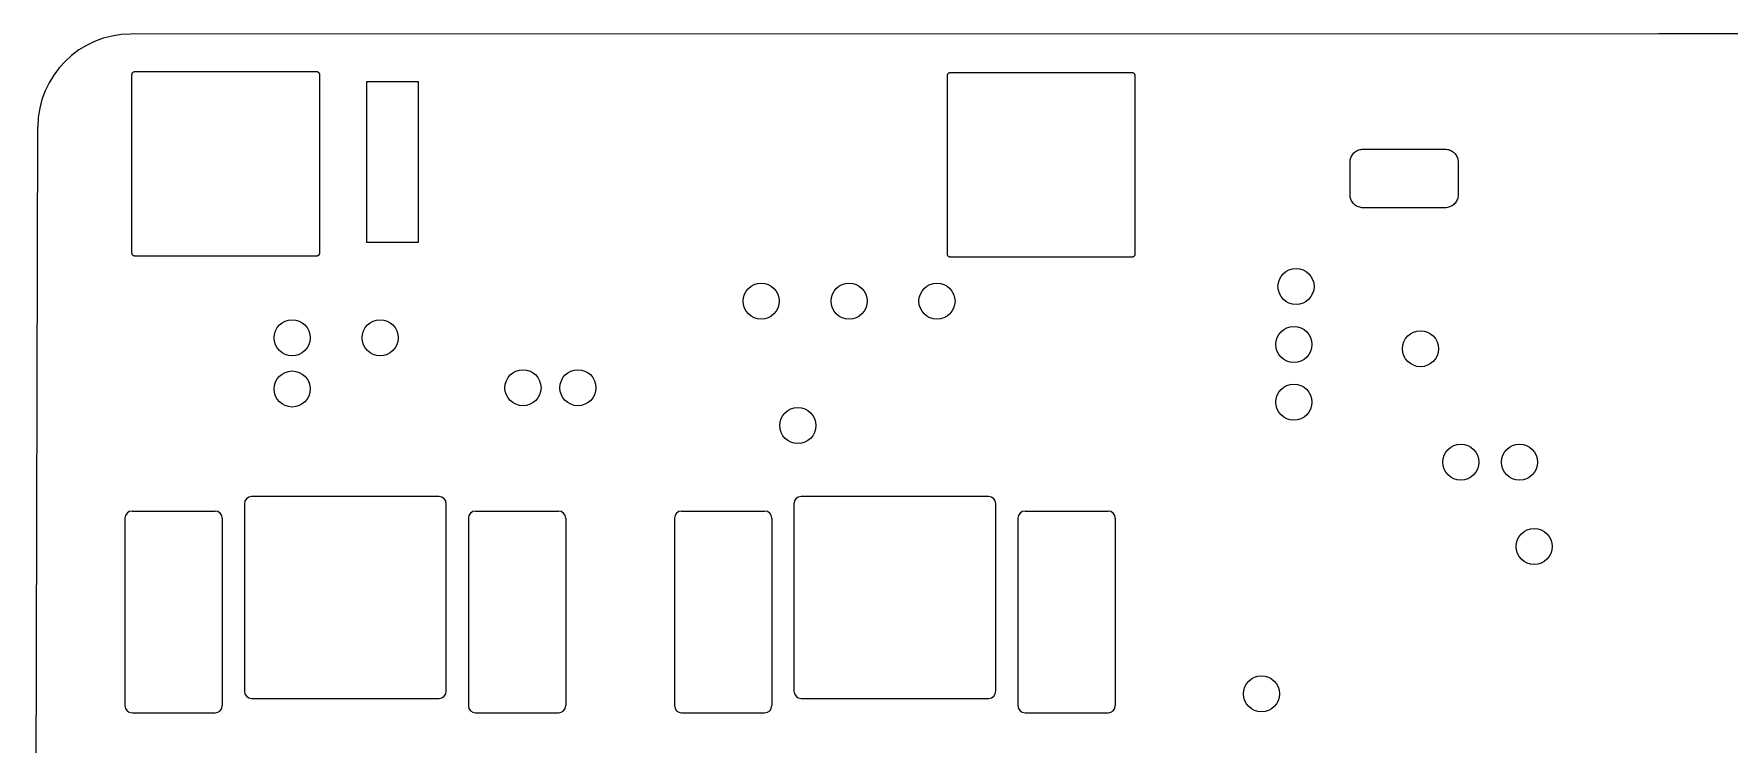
# Model space of a CAD drawing. Header units: millimetres. Extents: x 38 to 220, y -168 to -40.
# Drawn here: x 37.8 to 155.3, y -89.7 to -40.4 of the extents above; entities that cross this region are included whole.
import ezdxf

# ---------------------------------------------------------------- set-up
doc = ezdxf.new("R2010")
doc.units = ezdxf.units.MM
for name, color, linetype, true_color in [('B.Cu', 153, 'CONTINUOUS', 0x4d7fc4), ('Edge.Cuts', 254, 'CONTINUOUS', 0xd0d2cd), ('F.Cu', 13, 'CONTINUOUS', 0xc83434)]:
    doc.layers.add(name, color=color, linetype=linetype, true_color=true_color)

msp = doc.modelspace()

# ---------------------------------------------------------------- linework, layer by layer
at = {"layer": 'B.Cu', "linetype": 'CONTINUOUS'}
for p, q in [((150.420551, -40.386), (44.471212, -40.402624)), ((213.9025, -40.386), (150.420551, -40.386)), ((44.554, -43.203), (44.554761, -43.185569)), ((44.554, -55.603), (44.554, -43.203)), ((44.554761, -43.185569), (44.557038, -43.16827)), ((44.557038, -43.16827), (44.560815, -43.151236)), ((44.560815, -43.151236), (44.566061, -43.134596)), ((44.566061, -43.134596), (44.572738, -43.118476)), ((44.572738, -43.118476), (44.580795, -43.103)), ((44.580795, -43.103), (44.59017, -43.088285)), ((44.59017, -43.088285), (44.600791, -43.074442)), ((44.600791, -43.074442), (44.612579, -43.061579)), ((44.612579, -43.061579), (44.625442, -43.049791)), ((44.625442, -43.049791), (44.639285, -43.03917)), ((44.639285, -43.03917), (44.654, -43.029795)), ((44.654, -43.029795), (44.669476, -43.021738)), ((44.669476, -43.021738), (44.685596, -43.015061)), ((44.685596, -43.015061), (44.702236, -43.009815)), ((44.702236, -43.009815), (44.71927, -43.006038)), ((44.71927, -43.006038), (44.736569, -43.003761)), ((44.736569, -43.003761), (44.754, -43.003)), ((44.754, -43.003), (57.354, -43.003)), ((57.354, -43.003), (57.371431, -43.003761)), ((57.371431, -43.003761), (57.38873, -43.006038)), ((57.38873, -43.006038), (57.405764, -43.009815)), ((57.405764, -43.009815), (57.422404, -43.015061)), ((57.422404, -43.015061), (57.438524, -43.021738)), ((57.438524, -43.021738), (57.454, -43.029795)), ((57.454, -43.029795), (57.468715, -43.03917)), ((57.468715, -43.03917), (57.482558, -43.049791)), ((57.482558, -43.049791), (57.495421, -43.061579)), ((57.495421, -43.061579), (57.507209, -43.074442)), ((57.507209, -43.074442), (57.51783, -43.088285)), ((57.51783, -43.088285), (57.527205, -43.103)), ((57.527205, -43.103), (57.535262, -43.118476)), ((57.535262, -43.118476), (57.541939, -43.134596)), ((57.541939, -43.134596), (57.547185, -43.151236)), ((57.547185, -43.151236), (57.550962, -43.16827)), ((57.550962, -43.16827), (57.553239, -43.185569)), ((57.553239, -43.185569), (57.554, -43.203)), ((57.554, -43.203), (57.554, -55.603)), ((101.0885, -43.272774), (101.089261, -43.255369)), ((101.0885, -55.672774), (101.0885, -43.272774)), ((101.089261, -43.255369), (101.091538, -43.23807)), ((101.091538, -43.23807), (101.095315, -43.221036)), ((101.095315, -43.221036), (101.100561, -43.204396)), ((101.100561, -43.204396), (101.107238, -43.188276)), ((101.107238, -43.188276), (101.115295, -43.1728)), ((101.115295, -43.1728), (101.12467, -43.158085)), ((101.12467, -43.158085), (101.135291, -43.144242)), ((101.135291, -43.144242), (101.147079, -43.131379)), ((101.147079, -43.131379), (101.159942, -43.119591)), ((101.159942, -43.119591), (101.173785, -43.10897)), ((101.173785, -43.10897), (101.1885, -43.099595)), ((101.1885, -43.099595), (101.203976, -43.091538)), ((101.203976, -43.091538), (101.220096, -43.084861)), ((101.220096, -43.084861), (101.236736, -43.079615)), ((101.236736, -43.079615), (101.25377, -43.075838)), ((101.25377, -43.075838), (101.271069, -43.073561)), ((101.271069, -43.073561), (101.2885, -43.0728)), ((101.2885, -43.0728), (101.2885, -43.072774)), ((101.2885, -43.072774), (113.8885, -43.072774)), ((113.8885, -43.072774), (113.905908, -43.073533)), ((113.905908, -43.073533), (113.923209, -43.075808)), ((113.923209, -43.075808), (113.940245, -43.079583)), ((113.940245, -43.079583), (113.956888, -43.084828)), ((113.956888, -43.084828), (113.973011, -43.091504)), ((113.973011, -43.091504), (113.98849, -43.099559)), ((113.98849, -43.099559), (114.003209, -43.108933)), ((114.003209, -43.108933), (114.017054, -43.119554)), ((114.017054, -43.119554), (114.029921, -43.131342)), ((114.029921, -43.131342), (114.041712, -43.144206)), ((114.041712, -43.144206), (114.052337, -43.158048)), ((114.052337, -43.158048), (114.061715, -43.172764)), ((114.061715, -43.172764), (114.069774, -43.188242)), ((114.069774, -43.188242), (114.076454, -43.204363)), ((114.076454, -43.204363), (114.081704, -43.221004)), ((114.081704, -43.221004), (114.085483, -43.23804)), ((114.085483, -43.23804), (114.087763, -43.255341)), ((114.087763, -43.255341), (114.088526, -43.272774)), ((114.088526, -43.272774), (114.0885, -43.272774)), ((114.0885, -43.272774), (114.0885, -55.672774)), ((60.833, -43.688), (64.389, -43.688)), ((60.833, -54.864), (60.833, -43.688)), ((64.389, -43.688), (64.389, -54.864)), ((37.7535, -161.024), (38.024213, -46.849749)), ((129.003, -49.287), (129.006425, -49.20856)), ((129.003, -51.551), (129.003, -49.287)), ((129.006425, -49.20856), (129.016673, -49.130717)), ((129.016673, -49.130717), (129.033667, -49.054063)), ((129.033667, -49.054063), (129.057277, -48.979182)), ((129.057277, -48.979182), (129.087323, -48.906644)), ((129.087323, -48.906644), (129.123577, -48.837)), ((129.123577, -48.837), (129.165763, -48.770781)), ((129.165763, -48.770781), (129.21356, -48.708491)), ((129.21356, -48.708491), (129.266604, -48.650604)), ((129.266604, -48.650604), (129.324491, -48.59756)), ((129.324491, -48.59756), (129.386781, -48.549763)), ((129.386781, -48.549763), (129.453, -48.507577)), ((129.453, -48.507577), (129.522644, -48.471323)), ((129.522644, -48.471323), (129.595182, -48.441277)), ((129.595182, -48.441277), (129.670063, -48.417667)), ((129.670063, -48.417667), (129.746717, -48.400673)), ((129.746717, -48.400673), (129.82456, -48.390425)), ((129.82456, -48.390425), (129.903, -48.387)), ((129.903, -48.387), (135.596, -48.387)), ((135.596, -48.387), (135.67444, -48.390425)), ((135.67444, -48.390425), (135.752283, -48.400673)), ((135.752283, -48.400673), (135.828937, -48.417667)), ((135.828937, -48.417667), (135.903818, -48.441277)), ((135.903818, -48.441277), (135.976356, -48.471323)), ((135.976356, -48.471323), (136.046, -48.507577)), ((136.046, -48.507577), (136.112219, -48.549763)), ((136.112219, -48.549763), (136.174509, -48.59756)), ((136.174509, -48.59756), (136.232396, -48.650604)), ((136.232396, -48.650604), (136.28544, -48.708491)), ((136.28544, -48.708491), (136.333237, -48.770781)), ((136.333237, -48.770781), (136.375423, -48.837)), ((136.375423, -48.837), (136.411677, -48.906644)), ((136.411677, -48.906644), (136.441723, -48.979182)), ((136.441723, -48.979182), (136.465333, -49.054063)), ((136.465333, -49.054063), (136.482327, -49.130717)), ((136.482327, -49.130717), (136.492575, -49.20856)), ((136.492575, -49.20856), (136.496, -49.287)), ((136.496, -49.287), (136.496, -51.551)), ((129.006425, -51.62944), (129.003, -51.551)), ((129.016673, -51.707283), (129.006425, -51.62944)), ((129.033667, -51.783937), (129.016673, -51.707283)), ((136.482327, -51.707283), (136.465333, -51.783937)), ((136.492575, -51.62944), (136.482327, -51.707283)), ((136.496, -51.551), (136.492575, -51.62944)), ((129.057277, -51.858818), (129.033667, -51.783937)), ((129.087323, -51.931356), (129.057277, -51.858818)), ((129.123577, -52.001), (129.087323, -51.931356)), ((129.165763, -52.067219), (129.123577, -52.001)), ((129.21356, -52.129509), (129.165763, -52.067219)), ((129.266604, -52.187396), (129.21356, -52.129509)), ((129.324491, -52.24044), (129.266604, -52.187396)), ((129.386781, -52.288237), (129.324491, -52.24044)), ((129.453, -52.330423), (129.386781, -52.288237)), ((129.522644, -52.366677), (129.453, -52.330423)), ((129.595182, -52.396723), (129.522644, -52.366677)), ((129.670063, -52.420333), (129.595182, -52.396723)), ((129.746717, -52.437327), (129.670063, -52.420333)), ((129.82456, -52.447575), (129.746717, -52.437327)), ((129.903, -52.451), (129.82456, -52.447575)), ((135.596, -52.451), (129.903, -52.451)), ((135.67444, -52.447575), (135.596, -52.451)), ((135.752283, -52.437327), (135.67444, -52.447575)), ((135.828937, -52.420333), (135.752283, -52.437327)), ((135.903818, -52.396723), (135.828937, -52.420333)), ((135.976356, -52.366677), (135.903818, -52.396723)), ((136.046, -52.330423), (135.976356, -52.366677)), ((136.112219, -52.288237), (136.046, -52.330423)), ((136.174509, -52.24044), (136.112219, -52.288237)), ((136.232396, -52.187396), (136.174509, -52.24044)), ((136.28544, -52.129509), (136.232396, -52.187396)), ((136.333237, -52.067219), (136.28544, -52.129509)), ((136.375423, -52.001), (136.333237, -52.067219)), ((136.411677, -51.931356), (136.375423, -52.001)), ((136.441723, -51.858818), (136.411677, -51.931356)), ((136.465333, -51.783937), (136.441723, -51.858818)), ((64.389, -54.864), (60.833, -54.864)), ((44.554761, -55.620431), (44.554, -55.603)), ((44.557038, -55.63773), (44.554761, -55.620431)), ((44.560815, -55.654764), (44.557038, -55.63773)), ((44.566061, -55.671404), (44.560815, -55.654764)), ((44.572738, -55.687524), (44.566061, -55.671404)), ((44.580795, -55.703), (44.572738, -55.687524)), ((44.59017, -55.717715), (44.580795, -55.703)), ((44.600791, -55.731558), (44.59017, -55.717715)), ((44.612579, -55.744421), (44.600791, -55.731558)), ((44.625442, -55.756209), (44.612579, -55.744421)), ((44.639285, -55.76683), (44.625442, -55.756209)), ((44.654, -55.776205), (44.639285, -55.76683)), ((44.669476, -55.784262), (44.654, -55.776205)), ((44.685596, -55.790939), (44.669476, -55.784262)), ((44.702236, -55.796185), (44.685596, -55.790939)), ((44.71927, -55.799962), (44.702236, -55.796185)), ((44.736569, -55.802239), (44.71927, -55.799962)), ((44.754, -55.803), (44.736569, -55.802239)), ((57.354, -55.803), (44.754, -55.803)), ((57.371431, -55.802239), (57.354, -55.803)), ((57.38873, -55.799962), (57.371431, -55.802239)), ((57.405764, -55.796185), (57.38873, -55.799962)), ((57.422404, -55.790939), (57.405764, -55.796185)), ((57.438524, -55.784262), (57.422404, -55.790939)), ((57.454, -55.776205), (57.438524, -55.784262)), ((57.468715, -55.76683), (57.454, -55.776205)), ((57.482558, -55.756209), (57.468715, -55.76683)), ((57.495421, -55.744421), (57.482558, -55.756209)), ((57.507209, -55.731558), (57.495421, -55.744421)), ((57.51783, -55.717715), (57.507209, -55.731558)), ((57.527205, -55.703), (57.51783, -55.717715)), ((57.535262, -55.687524), (57.527205, -55.703)), ((57.541939, -55.671404), (57.535262, -55.687524)), ((57.547185, -55.654764), (57.541939, -55.671404)), ((57.550962, -55.63773), (57.547185, -55.654764)), ((57.553239, -55.620431), (57.550962, -55.63773)), ((57.554, -55.603), (57.553239, -55.620431)), ((101.088526, -55.672774), (101.0885, -55.672774)), ((101.089285, -55.690203), (101.088526, -55.672774)), ((101.09156, -55.7075), (101.089285, -55.690203)), ((101.095333, -55.724532), (101.09156, -55.7075)), ((101.100577, -55.741171), (101.095333, -55.724532)), ((101.107251, -55.757289), (101.100577, -55.741171)), ((101.115304, -55.772764), (101.107251, -55.757289)), ((101.124676, -55.787479), (101.115304, -55.772764)), ((101.135294, -55.801321), (101.124676, -55.787479)), ((101.147079, -55.814185), (101.135294, -55.801321)), ((101.159939, -55.825972), (101.147079, -55.814185)), ((101.173778, -55.836594), (101.159939, -55.825972)), ((101.18849, -55.84597), (101.173778, -55.836594)), ((101.203964, -55.854027), (101.18849, -55.84597)), ((101.22008, -55.860705), (101.203964, -55.854027)), ((101.236718, -55.865953), (101.22008, -55.860705)), ((101.253749, -55.869731), (101.236718, -55.865953)), ((101.271045, -55.872011), (101.253749, -55.869731)), ((101.288474, -55.872774), (101.271045, -55.872011)), ((101.2885, -55.872774), (101.288474, -55.872774)), ((113.8885, -55.872774), (101.2885, -55.872774)), ((113.905931, -55.872039), (113.8885, -55.8728)), ((113.8885, -55.8728), (113.8885, -55.872774)), ((113.92323, -55.869762), (113.905931, -55.872039)), ((113.940264, -55.865985), (113.92323, -55.869762)), ((113.956904, -55.860739), (113.940264, -55.865985)), ((113.973024, -55.854062), (113.956904, -55.860739)), ((113.9885, -55.846005), (113.973024, -55.854062)), ((114.003215, -55.83663), (113.9885, -55.846005)), ((114.017058, -55.826009), (114.003215, -55.83663)), ((114.029921, -55.814221), (114.017058, -55.826009)), ((114.041709, -55.801358), (114.029921, -55.814221)), ((114.05233, -55.787515), (114.041709, -55.801358)), ((114.061705, -55.7728), (114.05233, -55.787515)), ((114.069762, -55.757324), (114.061705, -55.7728)), ((114.076439, -55.741204), (114.069762, -55.757324)), ((114.081685, -55.724564), (114.076439, -55.741204)), ((114.085462, -55.70753), (114.081685, -55.724564)), ((114.087739, -55.690231), (114.085462, -55.70753)), ((114.0885, -55.6728), (114.087739, -55.690231)), ((114.0885, -55.672774), (114.0885, -55.6728)), ((65.8435, -72.49), (52.8435, -72.49)), ((103.9435, -72.49), (90.9435, -72.49)), ((44.06225, -73.990001), (44.06225, -86.990001)), ((44.56225, -73.490001), (50.31225, -73.490001)), ((50.81225, -73.990001), (50.81225, -86.990001)), ((52.3435, -72.99), (52.3435, -85.99)), ((66.3435, -85.99), (66.3435, -72.99)), ((67.87475, -73.990001), (67.87475, -86.990001)), ((68.37475, -73.490001), (74.123539, -73.490001)), ((74.623539, -73.990001), (74.62475, -86.990001)), ((82.16225, -73.990001), (82.16225, -86.990001)), ((82.66225, -73.490001), (88.41225, -73.490001)), ((88.91225, -73.990001), (88.91225, -86.990001)), ((90.4435, -72.99), (90.4435, -85.99)), ((104.4435, -85.99), (104.4435, -72.99)), ((105.97475, -73.990001), (105.97475, -86.990001)), ((106.47475, -73.490001), (112.223539, -73.490001)), ((112.723539, -73.990001), (112.72475, -86.990001)), ((52.8435, -86.49), (65.8435, -86.49)), ((90.9435, -86.49), (103.9435, -86.49)), ((44.56225, -87.490001), (50.31225, -87.490001)), ((68.37475, -87.490001), (74.12475, -87.490001)), ((82.66225, -87.490001), (88.41225, -87.490001)), ((106.47475, -87.490001), (112.22475, -87.490001))]:
    msp.add_line(p, q, dxfattribs=at)
at = {"layer": 'B.Cu'}
for centre, radius in [((125.2565, -57.912), 1.25), ((125.2565, -57.912), 1.249999), ((88.1725, -58.928), 1.25), ((88.1725, -58.928), 1.249999), ((94.2685, -58.928), 1.25), ((94.2685, -58.928), 1.249999), ((100.3645, -58.928), 1.25), ((100.3645, -58.928), 1.249999), ((55.6605, -61.468), 1.25), ((55.6605, -61.468), 1.249999), ((61.7565, -61.468), 1.25), ((61.7565, -61.468), 1.249999), ((125.1125, -61.936), 1.25), ((125.1125, -61.936), 1.249999), ((133.8925, -62.23), 1.25), ((133.8925, -62.23), 1.249999), ((55.6605, -65.024), 1.25), ((55.6605, -65.024), 1.249999), ((71.6625, -64.936), 1.25), ((71.6625, -64.936), 1.249999), ((75.4725, -64.936), 1.25), ((75.4725, -64.936), 1.249999), ((125.1125, -65.936), 1.25), ((125.1125, -65.936), 1.249999), ((90.7125, -67.564), 1.25), ((90.7125, -67.564), 1.249999), ((136.6865, -70.104), 1.25), ((136.6865, -70.104), 1.249999), ((140.7505, -70.104), 1.25), ((140.7505, -70.104), 1.249999), ((141.7665, -75.946), 1.25), ((141.7665, -75.946), 1.249999), ((122.8625, -86.171147), 1.25), ((122.8625, -86.171147), 1.249999)]:
    msp.add_circle(centre, radius, dxfattribs=at)
for centre, radius, start, end in [((44.4714, -46.8498), 6.447187, 90.00167075, 179.99954677), ((52.843501, -72.990001), 0.500001, 90.00011459, 179.99988541), ((65.8435, -72.99), 0.5, 0, 90), ((90.943501, -72.990001), 0.500001, 90.00011459, 179.99988541), ((103.9435, -72.99), 0.5, 0, 90), ((44.562251, -73.990002), 0.500001, 90.00011459, 179.99988541), ((50.312249, -73.990002), 0.500001, 0.00011459, 89.99988541), ((68.3748, -73.99), 0.50005, -269.99427041, -179.99988542), ((74.1235, -73.99), 0.499999, -0.00011458, 89.99553092), ((82.662251, -73.990002), 0.500001, 90.00011459, 179.99988541), ((88.412249, -73.990002), 0.500001, 0.00011459, 89.99988541), ((106.4748, -73.99), 0.50005, -269.99427041, -179.99988542), ((112.2235, -73.99), 0.499999, -0.00011458, 89.99553092), ((52.846265, -85.988883), 0.500001, -179.99988541, -90.00011459), ((65.8435, -85.99), 0.5, -90, 0), ((90.946265, -85.988883), 0.500001, -179.99988541, -90.00011459), ((103.9435, -85.99), 0.5, -90, 0), ((44.562251, -86.99), 0.500001, -179.99988541, -90.00011459), ((50.312249, -86.99), 0.500001, -89.99988541, -0.00011459), ((68.3748, -86.99), 0.500001, -179.99988542, -90.00572957), ((74.1247, -86.99), 0.50005, -89.99427043, -0.00011458), ((82.662251, -86.99), 0.500001, -179.99988541, -90.00011459), ((88.412249, -86.99), 0.500001, -89.99988541, -0.00011459), ((106.4748, -86.99), 0.500001, -179.99988542, -90.00572957), ((112.2247, -86.99), 0.50005, -89.99427043, -0.00011458)]:
    msp.add_arc(centre, radius, start, end, dxfattribs=at)
at = {"layer": 'Edge.Cuts', "linetype": 'CONTINUOUS'}
for p, q in [((150.420551, -40.386), (44.471212, -40.402624)), ((213.9025, -40.386), (150.420551, -40.386)), ((44.554, -43.203), (44.554761, -43.185569)), ((44.554, -55.603), (44.554, -43.203)), ((44.554761, -43.185569), (44.557038, -43.16827)), ((44.557038, -43.16827), (44.560815, -43.151236)), ((44.560815, -43.151236), (44.566061, -43.134596)), ((44.566061, -43.134596), (44.572738, -43.118476)), ((44.572738, -43.118476), (44.580795, -43.103)), ((44.580795, -43.103), (44.59017, -43.088285)), ((44.59017, -43.088285), (44.600791, -43.074442)), ((44.600791, -43.074442), (44.612579, -43.061579)), ((44.612579, -43.061579), (44.625442, -43.049791)), ((44.625442, -43.049791), (44.639285, -43.03917)), ((44.639285, -43.03917), (44.654, -43.029795)), ((44.654, -43.029795), (44.669476, -43.021738)), ((44.669476, -43.021738), (44.685596, -43.015061)), ((44.685596, -43.015061), (44.702236, -43.009815)), ((44.702236, -43.009815), (44.71927, -43.006038)), ((44.71927, -43.006038), (44.736569, -43.003761)), ((44.736569, -43.003761), (44.754, -43.003)), ((44.754, -43.003), (57.354, -43.003)), ((57.354, -43.003), (57.371431, -43.003761)), ((57.371431, -43.003761), (57.38873, -43.006038)), ((57.38873, -43.006038), (57.405764, -43.009815)), ((57.405764, -43.009815), (57.422404, -43.015061)), ((57.422404, -43.015061), (57.438524, -43.021738)), ((57.438524, -43.021738), (57.454, -43.029795)), ((57.454, -43.029795), (57.468715, -43.03917)), ((57.468715, -43.03917), (57.482558, -43.049791)), ((57.482558, -43.049791), (57.495421, -43.061579)), ((57.495421, -43.061579), (57.507209, -43.074442)), ((57.507209, -43.074442), (57.51783, -43.088285)), ((57.51783, -43.088285), (57.527205, -43.103)), ((57.527205, -43.103), (57.535262, -43.118476)), ((57.535262, -43.118476), (57.541939, -43.134596)), ((57.541939, -43.134596), (57.547185, -43.151236)), ((57.547185, -43.151236), (57.550962, -43.16827)), ((57.550962, -43.16827), (57.553239, -43.185569)), ((57.553239, -43.185569), (57.554, -43.203)), ((57.554, -43.203), (57.554, -55.603)), ((101.0885, -43.272774), (101.089261, -43.255369)), ((101.0885, -55.672774), (101.0885, -43.272774)), ((101.089261, -43.255369), (101.091538, -43.23807)), ((101.091538, -43.23807), (101.095315, -43.221036)), ((101.095315, -43.221036), (101.100561, -43.204396)), ((101.100561, -43.204396), (101.107238, -43.188276)), ((101.107238, -43.188276), (101.115295, -43.1728)), ((101.115295, -43.1728), (101.12467, -43.158085)), ((101.12467, -43.158085), (101.135291, -43.144242)), ((101.135291, -43.144242), (101.147079, -43.131379)), ((101.147079, -43.131379), (101.159942, -43.119591)), ((101.159942, -43.119591), (101.173785, -43.10897)), ((101.173785, -43.10897), (101.1885, -43.099595)), ((101.1885, -43.099595), (101.203976, -43.091538)), ((101.203976, -43.091538), (101.220096, -43.084861)), ((101.220096, -43.084861), (101.236736, -43.079615)), ((101.236736, -43.079615), (101.25377, -43.075838)), ((101.25377, -43.075838), (101.271069, -43.073561)), ((101.271069, -43.073561), (101.2885, -43.0728)), ((101.2885, -43.0728), (101.2885, -43.072774)), ((101.2885, -43.072774), (113.8885, -43.072774)), ((113.8885, -43.072774), (113.905908, -43.073533)), ((113.905908, -43.073533), (113.923209, -43.075808)), ((113.923209, -43.075808), (113.940245, -43.079583)), ((113.940245, -43.079583), (113.956888, -43.084828)), ((113.956888, -43.084828), (113.973011, -43.091504)), ((113.973011, -43.091504), (113.98849, -43.099559)), ((113.98849, -43.099559), (114.003209, -43.108933)), ((114.003209, -43.108933), (114.017054, -43.119554)), ((114.017054, -43.119554), (114.029921, -43.131342)), ((114.029921, -43.131342), (114.041712, -43.144206)), ((114.041712, -43.144206), (114.052337, -43.158048)), ((114.052337, -43.158048), (114.061715, -43.172764)), ((114.061715, -43.172764), (114.069774, -43.188242)), ((114.069774, -43.188242), (114.076454, -43.204363)), ((114.076454, -43.204363), (114.081704, -43.221004)), ((114.081704, -43.221004), (114.085483, -43.23804)), ((114.085483, -43.23804), (114.087763, -43.255341)), ((114.087763, -43.255341), (114.088526, -43.272774)), ((114.088526, -43.272774), (114.0885, -43.272774)), ((114.0885, -43.272774), (114.0885, -55.672774)), ((60.833, -43.688), (64.389, -43.688)), ((60.833, -54.864), (60.833, -43.688)), ((64.389, -43.688), (64.389, -54.864)), ((37.7535, -161.024), (38.024213, -46.849749)), ((129.003, -49.287), (129.006425, -49.20856)), ((129.003, -51.551), (129.003, -49.287)), ((129.006425, -49.20856), (129.016673, -49.130717)), ((129.016673, -49.130717), (129.033667, -49.054063)), ((129.033667, -49.054063), (129.057277, -48.979182)), ((129.057277, -48.979182), (129.087323, -48.906644)), ((129.087323, -48.906644), (129.123577, -48.837)), ((129.123577, -48.837), (129.165763, -48.770781)), ((129.165763, -48.770781), (129.21356, -48.708491)), ((129.21356, -48.708491), (129.266604, -48.650604)), ((129.266604, -48.650604), (129.324491, -48.59756)), ((129.324491, -48.59756), (129.386781, -48.549763)), ((129.386781, -48.549763), (129.453, -48.507577)), ((129.453, -48.507577), (129.522644, -48.471323)), ((129.522644, -48.471323), (129.595182, -48.441277)), ((129.595182, -48.441277), (129.670063, -48.417667)), ((129.670063, -48.417667), (129.746717, -48.400673)), ((129.746717, -48.400673), (129.82456, -48.390425)), ((129.82456, -48.390425), (129.903, -48.387)), ((129.903, -48.387), (135.596, -48.387)), ((135.596, -48.387), (135.67444, -48.390425)), ((135.67444, -48.390425), (135.752283, -48.400673)), ((135.752283, -48.400673), (135.828937, -48.417667)), ((135.828937, -48.417667), (135.903818, -48.441277)), ((135.903818, -48.441277), (135.976356, -48.471323)), ((135.976356, -48.471323), (136.046, -48.507577)), ((136.046, -48.507577), (136.112219, -48.549763)), ((136.112219, -48.549763), (136.174509, -48.59756)), ((136.174509, -48.59756), (136.232396, -48.650604)), ((136.232396, -48.650604), (136.28544, -48.708491)), ((136.28544, -48.708491), (136.333237, -48.770781)), ((136.333237, -48.770781), (136.375423, -48.837)), ((136.375423, -48.837), (136.411677, -48.906644)), ((136.411677, -48.906644), (136.441723, -48.979182)), ((136.441723, -48.979182), (136.465333, -49.054063)), ((136.465333, -49.054063), (136.482327, -49.130717)), ((136.482327, -49.130717), (136.492575, -49.20856)), ((136.492575, -49.20856), (136.496, -49.287)), ((136.496, -49.287), (136.496, -51.551)), ((129.006425, -51.62944), (129.003, -51.551)), ((129.016673, -51.707283), (129.006425, -51.62944)), ((129.033667, -51.783937), (129.016673, -51.707283)), ((136.482327, -51.707283), (136.465333, -51.783937)), ((136.492575, -51.62944), (136.482327, -51.707283)), ((136.496, -51.551), (136.492575, -51.62944)), ((129.057277, -51.858818), (129.033667, -51.783937)), ((129.087323, -51.931356), (129.057277, -51.858818)), ((129.123577, -52.001), (129.087323, -51.931356)), ((129.165763, -52.067219), (129.123577, -52.001)), ((129.21356, -52.129509), (129.165763, -52.067219)), ((129.266604, -52.187396), (129.21356, -52.129509)), ((129.324491, -52.24044), (129.266604, -52.187396)), ((129.386781, -52.288237), (129.324491, -52.24044)), ((129.453, -52.330423), (129.386781, -52.288237)), ((129.522644, -52.366677), (129.453, -52.330423)), ((129.595182, -52.396723), (129.522644, -52.366677)), ((129.670063, -52.420333), (129.595182, -52.396723)), ((129.746717, -52.437327), (129.670063, -52.420333)), ((129.82456, -52.447575), (129.746717, -52.437327)), ((129.903, -52.451), (129.82456, -52.447575)), ((135.596, -52.451), (129.903, -52.451)), ((135.67444, -52.447575), (135.596, -52.451)), ((135.752283, -52.437327), (135.67444, -52.447575)), ((135.828937, -52.420333), (135.752283, -52.437327)), ((135.903818, -52.396723), (135.828937, -52.420333)), ((135.976356, -52.366677), (135.903818, -52.396723)), ((136.046, -52.330423), (135.976356, -52.366677)), ((136.112219, -52.288237), (136.046, -52.330423)), ((136.174509, -52.24044), (136.112219, -52.288237)), ((136.232396, -52.187396), (136.174509, -52.24044)), ((136.28544, -52.129509), (136.232396, -52.187396)), ((136.333237, -52.067219), (136.28544, -52.129509)), ((136.375423, -52.001), (136.333237, -52.067219)), ((136.411677, -51.931356), (136.375423, -52.001)), ((136.441723, -51.858818), (136.411677, -51.931356)), ((136.465333, -51.783937), (136.441723, -51.858818)), ((64.389, -54.864), (60.833, -54.864)), ((44.554761, -55.620431), (44.554, -55.603)), ((44.557038, -55.63773), (44.554761, -55.620431)), ((44.560815, -55.654764), (44.557038, -55.63773)), ((44.566061, -55.671404), (44.560815, -55.654764)), ((44.572738, -55.687524), (44.566061, -55.671404)), ((44.580795, -55.703), (44.572738, -55.687524)), ((44.59017, -55.717715), (44.580795, -55.703)), ((44.600791, -55.731558), (44.59017, -55.717715)), ((44.612579, -55.744421), (44.600791, -55.731558)), ((44.625442, -55.756209), (44.612579, -55.744421)), ((44.639285, -55.76683), (44.625442, -55.756209)), ((44.654, -55.776205), (44.639285, -55.76683)), ((44.669476, -55.784262), (44.654, -55.776205)), ((44.685596, -55.790939), (44.669476, -55.784262)), ((44.702236, -55.796185), (44.685596, -55.790939)), ((44.71927, -55.799962), (44.702236, -55.796185)), ((44.736569, -55.802239), (44.71927, -55.799962)), ((44.754, -55.803), (44.736569, -55.802239)), ((57.354, -55.803), (44.754, -55.803)), ((57.371431, -55.802239), (57.354, -55.803)), ((57.38873, -55.799962), (57.371431, -55.802239)), ((57.405764, -55.796185), (57.38873, -55.799962)), ((57.422404, -55.790939), (57.405764, -55.796185)), ((57.438524, -55.784262), (57.422404, -55.790939)), ((57.454, -55.776205), (57.438524, -55.784262)), ((57.468715, -55.76683), (57.454, -55.776205)), ((57.482558, -55.756209), (57.468715, -55.76683)), ((57.495421, -55.744421), (57.482558, -55.756209)), ((57.507209, -55.731558), (57.495421, -55.744421)), ((57.51783, -55.717715), (57.507209, -55.731558)), ((57.527205, -55.703), (57.51783, -55.717715)), ((57.535262, -55.687524), (57.527205, -55.703)), ((57.541939, -55.671404), (57.535262, -55.687524)), ((57.547185, -55.654764), (57.541939, -55.671404)), ((57.550962, -55.63773), (57.547185, -55.654764)), ((57.553239, -55.620431), (57.550962, -55.63773)), ((57.554, -55.603), (57.553239, -55.620431)), ((101.088526, -55.672774), (101.0885, -55.672774)), ((101.089285, -55.690203), (101.088526, -55.672774)), ((101.09156, -55.7075), (101.089285, -55.690203)), ((101.095333, -55.724532), (101.09156, -55.7075)), ((101.100577, -55.741171), (101.095333, -55.724532)), ((101.107251, -55.757289), (101.100577, -55.741171)), ((101.115304, -55.772764), (101.107251, -55.757289)), ((101.124676, -55.787479), (101.115304, -55.772764)), ((101.135294, -55.801321), (101.124676, -55.787479)), ((101.147079, -55.814185), (101.135294, -55.801321)), ((101.159939, -55.825972), (101.147079, -55.814185)), ((101.173778, -55.836594), (101.159939, -55.825972)), ((101.18849, -55.84597), (101.173778, -55.836594)), ((101.203964, -55.854027), (101.18849, -55.84597)), ((101.22008, -55.860705), (101.203964, -55.854027)), ((101.236718, -55.865953), (101.22008, -55.860705)), ((101.253749, -55.869731), (101.236718, -55.865953)), ((101.271045, -55.872011), (101.253749, -55.869731)), ((101.288474, -55.872774), (101.271045, -55.872011)), ((101.2885, -55.872774), (101.288474, -55.872774)), ((113.8885, -55.872774), (101.2885, -55.872774)), ((113.905931, -55.872039), (113.8885, -55.8728)), ((113.8885, -55.8728), (113.8885, -55.872774)), ((113.92323, -55.869762), (113.905931, -55.872039)), ((113.940264, -55.865985), (113.92323, -55.869762)), ((113.956904, -55.860739), (113.940264, -55.865985)), ((113.973024, -55.854062), (113.956904, -55.860739)), ((113.9885, -55.846005), (113.973024, -55.854062)), ((114.003215, -55.83663), (113.9885, -55.846005)), ((114.017058, -55.826009), (114.003215, -55.83663)), ((114.029921, -55.814221), (114.017058, -55.826009)), ((114.041709, -55.801358), (114.029921, -55.814221)), ((114.05233, -55.787515), (114.041709, -55.801358)), ((114.061705, -55.7728), (114.05233, -55.787515)), ((114.069762, -55.757324), (114.061705, -55.7728)), ((114.076439, -55.741204), (114.069762, -55.757324)), ((114.081685, -55.724564), (114.076439, -55.741204)), ((114.085462, -55.70753), (114.081685, -55.724564)), ((114.087739, -55.690231), (114.085462, -55.70753)), ((114.0885, -55.6728), (114.087739, -55.690231)), ((114.0885, -55.672774), (114.0885, -55.6728)), ((65.8435, -72.49), (52.8435, -72.49)), ((103.9435, -72.49), (90.9435, -72.49)), ((44.06225, -73.990001), (44.06225, -86.990001)), ((44.56225, -73.490001), (50.31225, -73.490001)), ((50.81225, -73.990001), (50.81225, -86.990001)), ((52.3435, -72.99), (52.3435, -85.99)), ((66.3435, -85.99), (66.3435, -72.99)), ((67.87475, -73.990001), (67.87475, -86.990001)), ((68.37475, -73.490001), (74.123539, -73.490001)), ((74.623539, -73.990001), (74.62475, -86.990001)), ((82.16225, -73.990001), (82.16225, -86.990001)), ((82.66225, -73.490001), (88.41225, -73.490001)), ((88.91225, -73.990001), (88.91225, -86.990001)), ((90.4435, -72.99), (90.4435, -85.99)), ((104.4435, -85.99), (104.4435, -72.99)), ((105.97475, -73.990001), (105.97475, -86.990001)), ((106.47475, -73.490001), (112.223539, -73.490001)), ((112.723539, -73.990001), (112.72475, -86.990001)), ((52.8435, -86.49), (65.8435, -86.49)), ((90.9435, -86.49), (103.9435, -86.49)), ((44.56225, -87.490001), (50.31225, -87.490001)), ((68.37475, -87.490001), (74.12475, -87.490001)), ((82.66225, -87.490001), (88.41225, -87.490001)), ((106.47475, -87.490001), (112.22475, -87.490001))]:
    msp.add_line(p, q, dxfattribs=at)
at = {"layer": 'Edge.Cuts'}
for centre in [(125.2565, -57.912), (88.1725, -58.928), (94.2685, -58.928), (100.3645, -58.928), (55.6605, -61.468), (61.7565, -61.468), (125.1125, -61.936), (133.8925, -62.23), (55.6605, -65.024), (71.6625, -64.936), (75.4725, -64.936), (125.1125, -65.936), (90.7125, -67.564), (136.6865, -70.104), (140.7505, -70.104), (141.7665, -75.946), (122.8625, -86.171147)]:
    msp.add_circle(centre, 1.249999, dxfattribs=at)
for centre, radius, start, end in [((44.4714, -46.8498), 6.447187, 90.00167075, 179.99954677), ((52.843501, -72.990001), 0.500001, 90.00011459, 179.99988541), ((65.8435, -72.99), 0.5, 0, 90), ((90.943501, -72.990001), 0.500001, 90.00011459, 179.99988541), ((103.9435, -72.99), 0.5, 0, 90), ((44.562251, -73.990002), 0.500001, 90.00011459, 179.99988541), ((50.312249, -73.990002), 0.500001, 0.00011459, 89.99988541), ((68.3748, -73.99), 0.50005, -269.99427041, -179.99988542), ((74.1235, -73.99), 0.499999, -0.00011458, 89.99553092), ((82.662251, -73.990002), 0.500001, 90.00011459, 179.99988541), ((88.412249, -73.990002), 0.500001, 0.00011459, 89.99988541), ((106.4748, -73.99), 0.50005, -269.99427041, -179.99988542), ((112.2235, -73.99), 0.499999, -0.00011458, 89.99553092), ((52.846265, -85.988883), 0.500001, -179.99988541, -90.00011459), ((65.8435, -85.99), 0.5, -90, 0), ((90.946265, -85.988883), 0.500001, -179.99988541, -90.00011459), ((103.9435, -85.99), 0.5, -90, 0), ((44.562251, -86.99), 0.500001, -179.99988541, -90.00011459), ((50.312249, -86.99), 0.500001, -89.99988541, -0.00011459), ((68.3748, -86.99), 0.500001, -179.99988542, -90.00572957), ((74.1247, -86.99), 0.50005, -89.99427043, -0.00011458), ((82.662251, -86.99), 0.500001, -179.99988541, -90.00011459), ((88.412249, -86.99), 0.500001, -89.99988541, -0.00011459), ((106.4748, -86.99), 0.500001, -179.99988542, -90.00572957), ((112.2247, -86.99), 0.50005, -89.99427043, -0.00011458)]:
    msp.add_arc(centre, radius, start, end, dxfattribs=at)
at = {"layer": 'F.Cu', "linetype": 'CONTINUOUS'}
for p, q in [((150.420551, -40.386), (44.471212, -40.402624)), ((213.9025, -40.386), (150.420551, -40.386)), ((44.554, -43.203), (44.554761, -43.185569)), ((44.554, -55.603), (44.554, -43.203)), ((44.554761, -43.185569), (44.557038, -43.16827)), ((44.557038, -43.16827), (44.560815, -43.151236)), ((44.560815, -43.151236), (44.566061, -43.134596)), ((44.566061, -43.134596), (44.572738, -43.118476)), ((44.572738, -43.118476), (44.580795, -43.103)), ((44.580795, -43.103), (44.59017, -43.088285)), ((44.59017, -43.088285), (44.600791, -43.074442)), ((44.600791, -43.074442), (44.612579, -43.061579)), ((44.612579, -43.061579), (44.625442, -43.049791)), ((44.625442, -43.049791), (44.639285, -43.03917)), ((44.639285, -43.03917), (44.654, -43.029795)), ((44.654, -43.029795), (44.669476, -43.021738)), ((44.669476, -43.021738), (44.685596, -43.015061)), ((44.685596, -43.015061), (44.702236, -43.009815)), ((44.702236, -43.009815), (44.71927, -43.006038)), ((44.71927, -43.006038), (44.736569, -43.003761)), ((44.736569, -43.003761), (44.754, -43.003)), ((44.754, -43.003), (57.354, -43.003)), ((57.354, -43.003), (57.371431, -43.003761)), ((57.371431, -43.003761), (57.38873, -43.006038)), ((57.38873, -43.006038), (57.405764, -43.009815)), ((57.405764, -43.009815), (57.422404, -43.015061)), ((57.422404, -43.015061), (57.438524, -43.021738)), ((57.438524, -43.021738), (57.454, -43.029795)), ((57.454, -43.029795), (57.468715, -43.03917)), ((57.468715, -43.03917), (57.482558, -43.049791)), ((57.482558, -43.049791), (57.495421, -43.061579)), ((57.495421, -43.061579), (57.507209, -43.074442)), ((57.507209, -43.074442), (57.51783, -43.088285)), ((57.51783, -43.088285), (57.527205, -43.103)), ((57.527205, -43.103), (57.535262, -43.118476)), ((57.535262, -43.118476), (57.541939, -43.134596)), ((57.541939, -43.134596), (57.547185, -43.151236)), ((57.547185, -43.151236), (57.550962, -43.16827)), ((57.550962, -43.16827), (57.553239, -43.185569)), ((57.553239, -43.185569), (57.554, -43.203)), ((57.554, -43.203), (57.554, -55.603)), ((101.0885, -43.272774), (101.089261, -43.255369)), ((101.0885, -55.672774), (101.0885, -43.272774)), ((101.089261, -43.255369), (101.091538, -43.23807)), ((101.091538, -43.23807), (101.095315, -43.221036)), ((101.095315, -43.221036), (101.100561, -43.204396)), ((101.100561, -43.204396), (101.107238, -43.188276)), ((101.107238, -43.188276), (101.115295, -43.1728)), ((101.115295, -43.1728), (101.12467, -43.158085)), ((101.12467, -43.158085), (101.135291, -43.144242)), ((101.135291, -43.144242), (101.147079, -43.131379)), ((101.147079, -43.131379), (101.159942, -43.119591)), ((101.159942, -43.119591), (101.173785, -43.10897)), ((101.173785, -43.10897), (101.1885, -43.099595)), ((101.1885, -43.099595), (101.203976, -43.091538)), ((101.203976, -43.091538), (101.220096, -43.084861)), ((101.220096, -43.084861), (101.236736, -43.079615)), ((101.236736, -43.079615), (101.25377, -43.075838)), ((101.25377, -43.075838), (101.271069, -43.073561)), ((101.271069, -43.073561), (101.2885, -43.0728)), ((101.2885, -43.0728), (101.2885, -43.072774)), ((101.2885, -43.072774), (113.8885, -43.072774)), ((113.8885, -43.072774), (113.905908, -43.073533)), ((113.905908, -43.073533), (113.923209, -43.075808)), ((113.923209, -43.075808), (113.940245, -43.079583)), ((113.940245, -43.079583), (113.956888, -43.084828)), ((113.956888, -43.084828), (113.973011, -43.091504)), ((113.973011, -43.091504), (113.98849, -43.099559)), ((113.98849, -43.099559), (114.003209, -43.108933)), ((114.003209, -43.108933), (114.017054, -43.119554)), ((114.017054, -43.119554), (114.029921, -43.131342)), ((114.029921, -43.131342), (114.041712, -43.144206)), ((114.041712, -43.144206), (114.052337, -43.158048)), ((114.052337, -43.158048), (114.061715, -43.172764)), ((114.061715, -43.172764), (114.069774, -43.188242)), ((114.069774, -43.188242), (114.076454, -43.204363)), ((114.076454, -43.204363), (114.081704, -43.221004)), ((114.081704, -43.221004), (114.085483, -43.23804)), ((114.085483, -43.23804), (114.087763, -43.255341)), ((114.087763, -43.255341), (114.088526, -43.272774)), ((114.088526, -43.272774), (114.0885, -43.272774)), ((114.0885, -43.272774), (114.0885, -55.672774)), ((60.833, -43.688), (64.389, -43.688)), ((60.833, -54.864), (60.833, -43.688)), ((64.389, -43.688), (64.389, -54.864)), ((37.7535, -161.024), (38.024213, -46.849749)), ((129.003, -49.287), (129.006425, -49.20856)), ((129.003, -51.551), (129.003, -49.287)), ((129.006425, -49.20856), (129.016673, -49.130717)), ((129.016673, -49.130717), (129.033667, -49.054063)), ((129.033667, -49.054063), (129.057277, -48.979182)), ((129.057277, -48.979182), (129.087323, -48.906644)), ((129.087323, -48.906644), (129.123577, -48.837)), ((129.123577, -48.837), (129.165763, -48.770781)), ((129.165763, -48.770781), (129.21356, -48.708491)), ((129.21356, -48.708491), (129.266604, -48.650604)), ((129.266604, -48.650604), (129.324491, -48.59756)), ((129.324491, -48.59756), (129.386781, -48.549763)), ((129.386781, -48.549763), (129.453, -48.507577)), ((129.453, -48.507577), (129.522644, -48.471323)), ((129.522644, -48.471323), (129.595182, -48.441277)), ((129.595182, -48.441277), (129.670063, -48.417667)), ((129.670063, -48.417667), (129.746717, -48.400673)), ((129.746717, -48.400673), (129.82456, -48.390425)), ((129.82456, -48.390425), (129.903, -48.387)), ((129.903, -48.387), (135.596, -48.387)), ((135.596, -48.387), (135.67444, -48.390425)), ((135.67444, -48.390425), (135.752283, -48.400673)), ((135.752283, -48.400673), (135.828937, -48.417667)), ((135.828937, -48.417667), (135.903818, -48.441277)), ((135.903818, -48.441277), (135.976356, -48.471323)), ((135.976356, -48.471323), (136.046, -48.507577)), ((136.046, -48.507577), (136.112219, -48.549763)), ((136.112219, -48.549763), (136.174509, -48.59756)), ((136.174509, -48.59756), (136.232396, -48.650604)), ((136.232396, -48.650604), (136.28544, -48.708491)), ((136.28544, -48.708491), (136.333237, -48.770781)), ((136.333237, -48.770781), (136.375423, -48.837)), ((136.375423, -48.837), (136.411677, -48.906644)), ((136.411677, -48.906644), (136.441723, -48.979182)), ((136.441723, -48.979182), (136.465333, -49.054063)), ((136.465333, -49.054063), (136.482327, -49.130717)), ((136.482327, -49.130717), (136.492575, -49.20856)), ((136.492575, -49.20856), (136.496, -49.287)), ((136.496, -49.287), (136.496, -51.551)), ((129.006425, -51.62944), (129.003, -51.551)), ((129.016673, -51.707283), (129.006425, -51.62944)), ((129.033667, -51.783937), (129.016673, -51.707283)), ((136.482327, -51.707283), (136.465333, -51.783937)), ((136.492575, -51.62944), (136.482327, -51.707283)), ((136.496, -51.551), (136.492575, -51.62944)), ((129.057277, -51.858818), (129.033667, -51.783937)), ((129.087323, -51.931356), (129.057277, -51.858818)), ((129.123577, -52.001), (129.087323, -51.931356)), ((129.165763, -52.067219), (129.123577, -52.001)), ((129.21356, -52.129509), (129.165763, -52.067219)), ((129.266604, -52.187396), (129.21356, -52.129509)), ((129.324491, -52.24044), (129.266604, -52.187396)), ((129.386781, -52.288237), (129.324491, -52.24044)), ((129.453, -52.330423), (129.386781, -52.288237)), ((129.522644, -52.366677), (129.453, -52.330423)), ((129.595182, -52.396723), (129.522644, -52.366677)), ((129.670063, -52.420333), (129.595182, -52.396723)), ((129.746717, -52.437327), (129.670063, -52.420333)), ((129.82456, -52.447575), (129.746717, -52.437327)), ((129.903, -52.451), (129.82456, -52.447575)), ((135.596, -52.451), (129.903, -52.451)), ((135.67444, -52.447575), (135.596, -52.451)), ((135.752283, -52.437327), (135.67444, -52.447575)), ((135.828937, -52.420333), (135.752283, -52.437327)), ((135.903818, -52.396723), (135.828937, -52.420333)), ((135.976356, -52.366677), (135.903818, -52.396723)), ((136.046, -52.330423), (135.976356, -52.366677)), ((136.112219, -52.288237), (136.046, -52.330423)), ((136.174509, -52.24044), (136.112219, -52.288237)), ((136.232396, -52.187396), (136.174509, -52.24044)), ((136.28544, -52.129509), (136.232396, -52.187396)), ((136.333237, -52.067219), (136.28544, -52.129509)), ((136.375423, -52.001), (136.333237, -52.067219)), ((136.411677, -51.931356), (136.375423, -52.001)), ((136.441723, -51.858818), (136.411677, -51.931356)), ((136.465333, -51.783937), (136.441723, -51.858818)), ((64.389, -54.864), (60.833, -54.864)), ((44.554761, -55.620431), (44.554, -55.603)), ((44.557038, -55.63773), (44.554761, -55.620431)), ((44.560815, -55.654764), (44.557038, -55.63773)), ((44.566061, -55.671404), (44.560815, -55.654764)), ((44.572738, -55.687524), (44.566061, -55.671404)), ((44.580795, -55.703), (44.572738, -55.687524)), ((44.59017, -55.717715), (44.580795, -55.703)), ((44.600791, -55.731558), (44.59017, -55.717715)), ((44.612579, -55.744421), (44.600791, -55.731558)), ((44.625442, -55.756209), (44.612579, -55.744421)), ((44.639285, -55.76683), (44.625442, -55.756209)), ((44.654, -55.776205), (44.639285, -55.76683)), ((44.669476, -55.784262), (44.654, -55.776205)), ((44.685596, -55.790939), (44.669476, -55.784262)), ((44.702236, -55.796185), (44.685596, -55.790939)), ((44.71927, -55.799962), (44.702236, -55.796185)), ((44.736569, -55.802239), (44.71927, -55.799962)), ((44.754, -55.803), (44.736569, -55.802239)), ((57.354, -55.803), (44.754, -55.803)), ((57.371431, -55.802239), (57.354, -55.803)), ((57.38873, -55.799962), (57.371431, -55.802239)), ((57.405764, -55.796185), (57.38873, -55.799962)), ((57.422404, -55.790939), (57.405764, -55.796185)), ((57.438524, -55.784262), (57.422404, -55.790939)), ((57.454, -55.776205), (57.438524, -55.784262)), ((57.468715, -55.76683), (57.454, -55.776205)), ((57.482558, -55.756209), (57.468715, -55.76683)), ((57.495421, -55.744421), (57.482558, -55.756209)), ((57.507209, -55.731558), (57.495421, -55.744421)), ((57.51783, -55.717715), (57.507209, -55.731558)), ((57.527205, -55.703), (57.51783, -55.717715)), ((57.535262, -55.687524), (57.527205, -55.703)), ((57.541939, -55.671404), (57.535262, -55.687524)), ((57.547185, -55.654764), (57.541939, -55.671404)), ((57.550962, -55.63773), (57.547185, -55.654764)), ((57.553239, -55.620431), (57.550962, -55.63773)), ((57.554, -55.603), (57.553239, -55.620431)), ((101.088526, -55.672774), (101.0885, -55.672774)), ((101.089285, -55.690203), (101.088526, -55.672774)), ((101.09156, -55.7075), (101.089285, -55.690203)), ((101.095333, -55.724532), (101.09156, -55.7075)), ((101.100577, -55.741171), (101.095333, -55.724532)), ((101.107251, -55.757289), (101.100577, -55.741171)), ((101.115304, -55.772764), (101.107251, -55.757289)), ((101.124676, -55.787479), (101.115304, -55.772764)), ((101.135294, -55.801321), (101.124676, -55.787479)), ((101.147079, -55.814185), (101.135294, -55.801321)), ((101.159939, -55.825972), (101.147079, -55.814185)), ((101.173778, -55.836594), (101.159939, -55.825972)), ((101.18849, -55.84597), (101.173778, -55.836594)), ((101.203964, -55.854027), (101.18849, -55.84597)), ((101.22008, -55.860705), (101.203964, -55.854027)), ((101.236718, -55.865953), (101.22008, -55.860705)), ((101.253749, -55.869731), (101.236718, -55.865953)), ((101.271045, -55.872011), (101.253749, -55.869731)), ((101.288474, -55.872774), (101.271045, -55.872011)), ((101.2885, -55.872774), (101.288474, -55.872774)), ((113.8885, -55.872774), (101.2885, -55.872774)), ((113.905931, -55.872039), (113.8885, -55.8728)), ((113.8885, -55.8728), (113.8885, -55.872774)), ((113.92323, -55.869762), (113.905931, -55.872039)), ((113.940264, -55.865985), (113.92323, -55.869762)), ((113.956904, -55.860739), (113.940264, -55.865985)), ((113.973024, -55.854062), (113.956904, -55.860739)), ((113.9885, -55.846005), (113.973024, -55.854062)), ((114.003215, -55.83663), (113.9885, -55.846005)), ((114.017058, -55.826009), (114.003215, -55.83663)), ((114.029921, -55.814221), (114.017058, -55.826009)), ((114.041709, -55.801358), (114.029921, -55.814221)), ((114.05233, -55.787515), (114.041709, -55.801358)), ((114.061705, -55.7728), (114.05233, -55.787515)), ((114.069762, -55.757324), (114.061705, -55.7728)), ((114.076439, -55.741204), (114.069762, -55.757324)), ((114.081685, -55.724564), (114.076439, -55.741204)), ((114.085462, -55.70753), (114.081685, -55.724564)), ((114.087739, -55.690231), (114.085462, -55.70753)), ((114.0885, -55.6728), (114.087739, -55.690231)), ((114.0885, -55.672774), (114.0885, -55.6728)), ((65.8435, -72.49), (52.8435, -72.49)), ((103.9435, -72.49), (90.9435, -72.49)), ((44.06225, -73.990001), (44.06225, -86.990001)), ((44.56225, -73.490001), (50.31225, -73.490001)), ((50.81225, -73.990001), (50.81225, -86.990001)), ((52.3435, -72.99), (52.3435, -85.99)), ((66.3435, -85.99), (66.3435, -72.99)), ((67.87475, -73.990001), (67.87475, -86.990001)), ((68.37475, -73.490001), (74.123539, -73.490001)), ((74.623539, -73.990001), (74.62475, -86.990001)), ((82.16225, -73.990001), (82.16225, -86.990001)), ((82.66225, -73.490001), (88.41225, -73.490001)), ((88.91225, -73.990001), (88.91225, -86.990001)), ((90.4435, -72.99), (90.4435, -85.99)), ((104.4435, -85.99), (104.4435, -72.99)), ((105.97475, -73.990001), (105.97475, -86.990001)), ((106.47475, -73.490001), (112.223539, -73.490001)), ((112.723539, -73.990001), (112.72475, -86.990001)), ((52.8435, -86.49), (65.8435, -86.49)), ((90.9435, -86.49), (103.9435, -86.49)), ((44.56225, -87.490001), (50.31225, -87.490001)), ((68.37475, -87.490001), (74.12475, -87.490001)), ((82.66225, -87.490001), (88.41225, -87.490001)), ((106.47475, -87.490001), (112.22475, -87.490001))]:
    msp.add_line(p, q, dxfattribs=at)
at = {"layer": 'F.Cu'}
for centre, radius in [((125.2565, -57.912), 1.25), ((125.2565, -57.912), 1.249999), ((88.1725, -58.928), 1.25), ((88.1725, -58.928), 1.249999), ((94.2685, -58.928), 1.25), ((94.2685, -58.928), 1.249999), ((100.3645, -58.928), 1.25), ((100.3645, -58.928), 1.249999), ((55.6605, -61.468), 1.25), ((55.6605, -61.468), 1.249999), ((61.7565, -61.468), 1.25), ((61.7565, -61.468), 1.249999), ((125.1125, -61.936), 1.25), ((125.1125, -61.936), 1.249999), ((133.8925, -62.23), 1.25), ((133.8925, -62.23), 1.249999), ((55.6605, -65.024), 1.25), ((55.6605, -65.024), 1.249999), ((71.6625, -64.936), 1.25), ((71.6625, -64.936), 1.249999), ((75.4725, -64.936), 1.25), ((75.4725, -64.936), 1.249999), ((125.1125, -65.936), 1.25), ((125.1125, -65.936), 1.249999), ((90.7125, -67.564), 1.25), ((90.7125, -67.564), 1.249999), ((136.6865, -70.104), 1.25), ((136.6865, -70.104), 1.249999), ((140.7505, -70.104), 1.25), ((140.7505, -70.104), 1.249999), ((141.7665, -75.946), 1.25), ((141.7665, -75.946), 1.249999), ((122.8625, -86.171147), 1.25), ((122.8625, -86.171147), 1.249999)]:
    msp.add_circle(centre, radius, dxfattribs=at)
for centre, radius, start, end in [((44.4714, -46.8498), 6.447187, 90.00167075, 179.99954677), ((52.843501, -72.990001), 0.500001, 90.00011459, 179.99988541), ((65.8435, -72.99), 0.5, 0, 90), ((90.943501, -72.990001), 0.500001, 90.00011459, 179.99988541), ((103.9435, -72.99), 0.5, 0, 90), ((44.562251, -73.990002), 0.500001, 90.00011459, 179.99988541), ((50.312249, -73.990002), 0.500001, 0.00011459, 89.99988541), ((68.3748, -73.99), 0.50005, -269.99427041, -179.99988542), ((74.1235, -73.99), 0.499999, -0.00011458, 89.99553092), ((82.662251, -73.990002), 0.500001, 90.00011459, 179.99988541), ((88.412249, -73.990002), 0.500001, 0.00011459, 89.99988541), ((106.4748, -73.99), 0.50005, -269.99427041, -179.99988542), ((112.2235, -73.99), 0.499999, -0.00011458, 89.99553092), ((52.846265, -85.988883), 0.500001, -179.99988541, -90.00011459), ((65.8435, -85.99), 0.5, -90, 0), ((90.946265, -85.988883), 0.500001, -179.99988541, -90.00011459), ((103.9435, -85.99), 0.5, -90, 0), ((44.562251, -86.99), 0.500001, -179.99988541, -90.00011459), ((50.312249, -86.99), 0.500001, -89.99988541, -0.00011459), ((68.3748, -86.99), 0.500001, -179.99988542, -90.00572957), ((74.1247, -86.99), 0.50005, -89.99427043, -0.00011458), ((82.662251, -86.99), 0.500001, -179.99988541, -90.00011459), ((88.412249, -86.99), 0.500001, -89.99988541, -0.00011459), ((106.4748, -86.99), 0.500001, -179.99988542, -90.00572957), ((112.2247, -86.99), 0.50005, -89.99427043, -0.00011458)]:
    msp.add_arc(centre, radius, start, end, dxfattribs=at)

doc.saveas('drawing.dxf')
